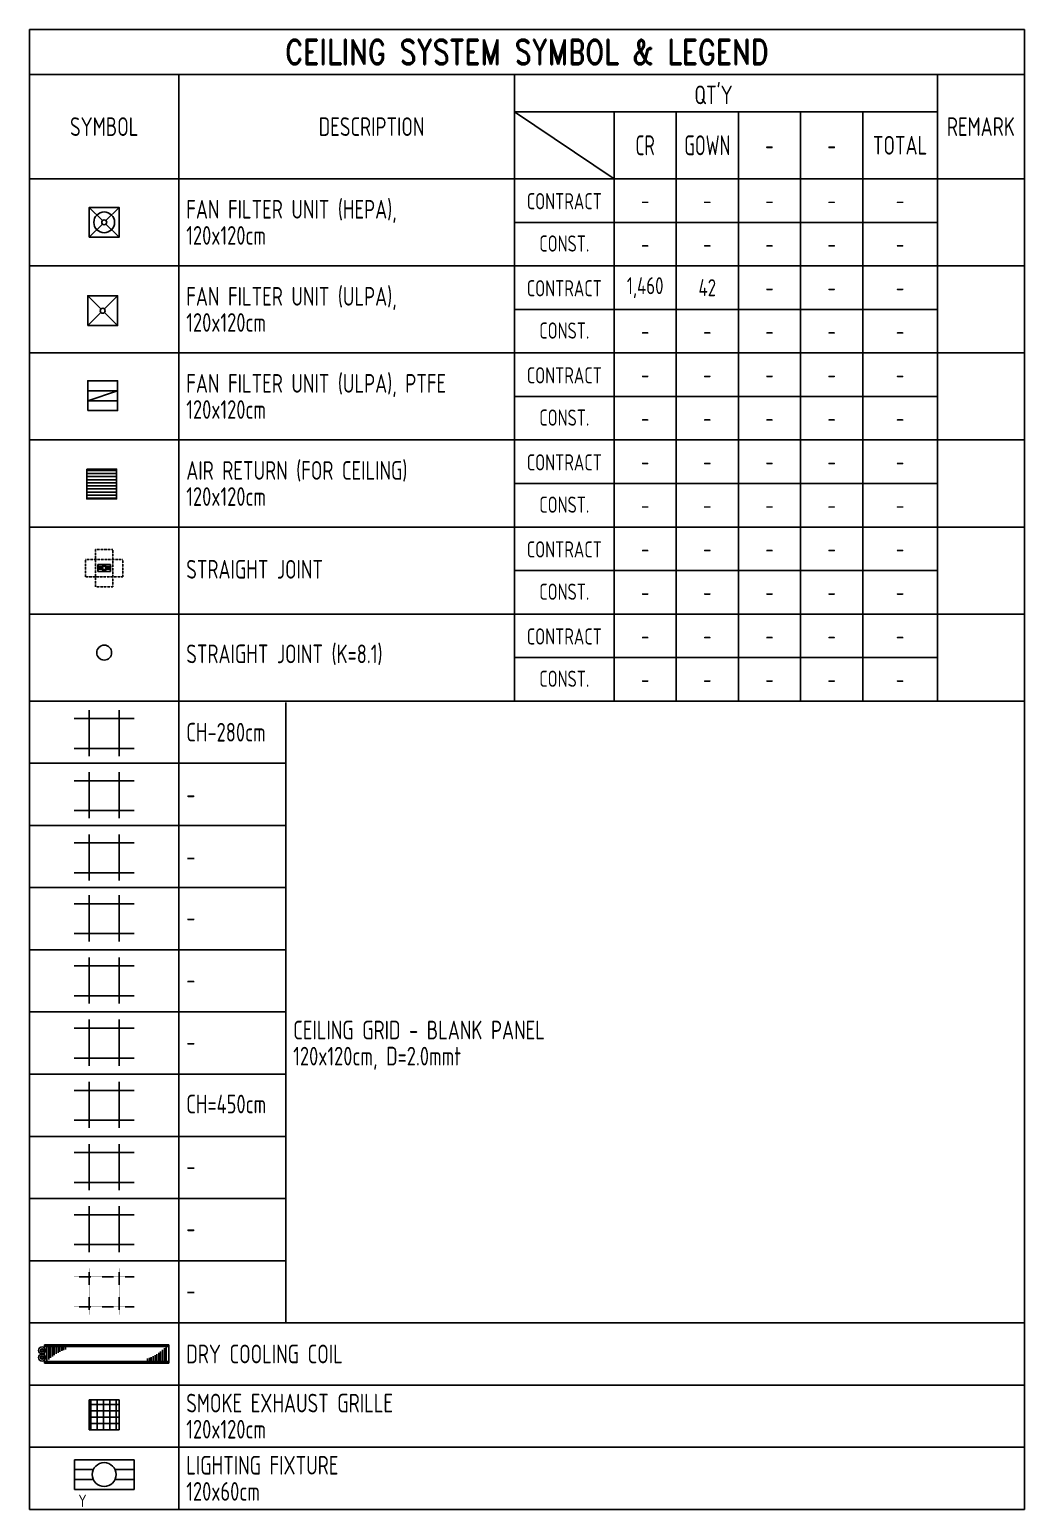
# Model space of a CAD drawing. Extents: x -32000 to 290600, y -111057 to 131250.
# Drawn here: x -12661 to 27339, y -111057 to -51557 of the extents above; entities that cross this region are included whole.
import ezdxf
from ezdxf.enums import TextEntityAlignment as Align

# ---------------------------------------------------------------- set-up
doc = ezdxf.new("R2010")
doc.units = 0
doc.header["$LTSCALE"] = 5
doc.linetypes.add('DOT2', pattern=[0.125, 0, -0.125])
doc.linetypes.add('HIDDEN2', pattern=[0.1875, 0.125, -0.0625])
for name, color, linetype in [('A-C-2800', 191, 'Continuous'), ('A-C-3000', 121, 'Continuous'), ('A-C-3200', 161, 'Continuous'), ('A-C-3400', 195, 'Continuous'), ('A-C-3600', 122, 'Continuous'), ('A-C-4100', 133, 'Continuous'), ('A-C-46500', 139, 'Continuous'), ('A-C-4700', 134, 'Continuous'), ('A-C-5400', 64, 'Continuous'), ('A-C-6000', 7, 'DOT2'), ('A-C-R', 124, 'Continuous'), ('A-FFU-EC', 140, 'Continuous'), ('A-FFU-H', 160, 'Continuous'), ('A-FFU-PTFE', 30, 'Continuous'), ('A-M-EQ', 251, 'Continuous'), ('C-DCC', 22, 'Continuous'), ('E-LITE-EQ-Y', 251, 'Continuous'), ('E-LITE-TXT', 3, 'Continuous'), ('F-SK-EQ', 10, 'Continuous'), ('F-SK-EQ-8.1', 106, 'Continuous'), ('NOTEFORM', 5, 'Continuous'), ('NOTEFORM-1', 2, 'Continuous'), ('NOTETEXT', 4, 'Continuous'), ('NOTETEXT-Const.', 4, 'Continuous'), ('NOTETEXT-RFP', 1, 'Continuous')]:
    doc.layers.add(name, color=color, linetype=linetype)
doc.styles.add('AA-TXT', font='isocp.shx', dxfattribs={"width": 0.8, "bigfont": 'chineset.shx'})
doc.styles.add('ROMAND', font='romand.shx', dxfattribs={"height": 5, "bigfont": 'chineset.shx'})

# ---------------------------------------------------------------- blocks, each defined once
blk = doc.blocks.new('FFU-1212')
for p, q in [((0, 120), (52.9, 67.1)), ((67.1, 67.1), (120, 120)), ((0, 0), (52.9, 52.9)), ((67.1, 52.9), (120, 0))]:
    blk.add_line(p, q)
blk.add_lwpolyline([(0, 0), (120, 0), (120, 120), (0, 120)], close=True)
blk.add_circle((60, 60), 10)
blk = doc.blocks.new('FFU-1212-PTFE')
for p, q in [((0, 80), (120, 80)), ((120, 80), (0, 40)), ((0, 40), (120, 40))]:
    blk.add_line(p, q)
blk.add_lwpolyline([(0, 0), (120, 0), (120, 120), (0, 120)], close=True)
blk = doc.blocks.new('FFU-1212-H')
for p, q in [((0, 120), (52.9, 67.1)), ((67.1, 67.1), (120, 120)), ((0, 0), (52.9, 52.9)), ((67.1, 52.9), (120, 0))]:
    blk.add_line(p, q)
blk.add_lwpolyline([(0, 0), (120, 0), (120, 120), (0, 120)], close=True)
for radius in [41.7, 10]:
    blk.add_circle((60, 60), radius)
blk = doc.blocks.new('DCC-2400-305-H')
for p, q in [((0, 18.2), (250, 18.2)), ((0, -18.2), (0, 18.2)), ((250, 15.2), (0, 15.2)), ((5, -15.3), (5, 15.2)), ((245, -15.3), (245, 15.2)), ((250, 18.2), (250, -18.2)), ((250, 8), (251.4, 8)), ((250, 6.5), (251.4, 6.5)), ((252.2, 0.7), (252.2, -0.7)), ((257, -0.7), (257, 0.7)), ((0, -15.3), (250, -15.3)), ((0, -18.2), (250, -18.2)), ((250, -6.5), (251.4, -6.5)), ((250, -6.5), (251.4, -6.5)), ((250, -8), (251.4, -8)), ((250, -8), (251.4, -8))]:
    blk.add_line(p, q)
at = {"linetype": 'Continuous'}
for p, q in [((8.7, 11.4), (8.7, -15.3)), ((12.5, 8.1), (12.5, -15.3)), ((16.2, 5.1), (16.2, -15.3)), ((20, 2.4), (20, -15.3)), ((207.5, 9.3), (207.5, 15.2)), ((211.3, 7.8), (211.3, 15.2)), ((215, 6.2), (215, 15.2)), ((218.8, 4.4), (218.8, 15.2)), ((222.5, 2.4), (222.5, 15.2)), ((226.3, 0.1), (226.3, 15.2)), ((230, -2.4), (230, 15.2)), ((233.7, -5.1), (233.7, 15.2)), ((237.5, -8.1), (237.5, 15.2)), ((241.2, -11.4), (241.2, 15.2)), ((23.7, -0.1), (23.7, -15.3)), ((27.5, -2.4), (27.5, -15.3)), ((31.2, -4.4), (31.2, -15.3)), ((35, -6.2), (35, -15.3)), ((38.7, -7.8), (38.7, -15.3)), ((42.5, -9.3), (42.5, -15.3))]:
    blk.add_line(p, q, dxfattribs=at)
for centre, radius in [((254.6, 7.2), 7), ((254.6, 7.2), 3.25), ((254.6, -7.2), 7), ((254.6, -7.2), 3.25)]:
    blk.add_circle(centre, radius)
for centre, radius, start, end in [((254.6, 7.2), 2.41, 0, 180), ((254.6, 7.2), 2.42, 180, 0), ((254.6, -7.2), 2.41, 0, 180), ((254.6, -7.2), 2.42, 180, 0)]:
    blk.add_arc(centre, radius, start, end)
blk = doc.blocks.new('LT-36-3-Y')
for p, q in [((-30, 60), (-30, -60)), ((30, 60), (-30, 60)), ((-10, 60), (-10, 21.8)), ((10, 60), (10, 21.8)), ((30, -60), (30, 60)), ((-10, -60), (-10, -21.8)), ((10, -60), (10, -21.8)), ((-30, -60), (30, -60))]:
    blk.add_line(p, q)
blk.add_circle((0, 0), 24)
at = {"layer": 'E-LITE-TXT', "style": 'AA-TXT', "width": 0.8}
blk.add_text('Y', height=25, rotation=90, dxfattribs=at).set_placement((65.2, -51.7))
blk = doc.blocks.new('Ceil-J')
for p, q in [((0, 50), (-28, 50)), ((-28, 50), (-28, -50)), ((-27, 50), (-27, -50)), ((-27, 10), (-18, 10)), ((-27, 8), (-21, 8)), ((-21, 2), (-27, 2)), ((-20, 8), (-20, 10)), ((-19, 4), (-19, 6)), ((-11, 53), (-12, 53)), ((-12, 45), (-12, 52)), ((-10, 44), (-11, 44)), ((-10, 44), (-10, 52)), ((0, 46), (-10, 46)), ((-10, 44), (-10, 18)), ((-8, 40), (-10, 40)), ((-8, 20), (-10, 20)), ((-9, 48), (-9, 50)), ((0, 48), (-9, 48)), ((-8, 46), (-8, 21)), ((-4, 19), (-6, 19)), ((-4, 46), (-4, 50)), ((-2, 21), (-2, 46)), ((0, 40), (-2, 40)), ((0, 50), (28, 50)), ((0, 48), (9, 48)), ((0, 46), (10, 46)), ((0, 40), (2, 40)), ((2, 21), (2, 46)), ((4, 46), (4, 50)), ((4, 19), (6, 19)), ((8, 46), (8, 21)), ((8, 40), (10, 40)), ((8, 20), (10, 20)), ((9, 48), (9, 50)), ((10, 44), (10, 52)), ((10, 44), (10, 18)), ((10, 44), (11, 44)), ((11, 53), (12, 53)), ((12, 45), (12, 52)), ((27, 10), (18, 10)), ((19, 4), (19, 6)), ((20, 8), (20, 10)), ((27, 8), (21, 8)), ((21, 2), (27, 2)), ((27, 50), (27, -50)), ((28, 50), (28, -50)), ((0, -50), (-28, -50)), ((-21, -2), (-27, -2)), ((-27, -8), (-21, -8)), ((-27, -10), (-18, -10)), ((-20, -8), (-20, -10)), ((-19, -4), (-19, -6)), ((-12, -45), (-12, -52)), ((-11, -53), (-12, -53)), ((-10, -44), (-11, -44)), ((-10, -44), (-10, -18)), ((-8, -20), (-10, -20)), ((-8, -40), (-10, -40)), ((-10, -44), (-10, -52)), ((0, -46), (-10, -46)), ((0, -48), (-9, -48)), ((-9, -48), (-9, -50)), ((-8, -46), (-8, -21)), ((-4, -19), (-6, -19)), ((-4, -46), (-4, -50)), ((-2, -21), (-2, -46)), ((0, -40), (-2, -40)), ((0, -40), (2, -40)), ((0, -46), (10, -46)), ((0, -48), (9, -48)), ((0, -50), (28, -50)), ((2, -21), (2, -46)), ((4, -19), (6, -19)), ((4, -46), (4, -50)), ((8, -20), (10, -20)), ((8, -46), (8, -21)), ((8, -40), (10, -40)), ((9, -48), (9, -50)), ((10, -44), (10, -18)), ((10, -44), (10, -52)), ((10, -44), (11, -44)), ((11, -53), (12, -53)), ((12, -45), (12, -52)), ((14, -2), (14, -2)), ((27, -10), (18, -10)), ((19, -4), (19, -6)), ((20, -8), (20, -10)), ((21, -2), (27, -2)), ((27, -8), (21, -8))]:
    blk.add_line(p, q)
blk.add_circle((0, 0), 14)
for centre, radius, start, end in [((-21, 6), 2.5, 0, 90), ((-21, 4), 2.5, 270, 0), ((-18, 13), 2.5, 270, 324.7056), ((0, 0), 20, 125.2944, 144.7056), ((-12, 52), 0.5, 90, 180), ((-11, 45), 1, 180, 270), ((-13, 18), 2.5, 305.2944, 0), ((-11, 52), 0.5, 0, 90), ((-6, 21), 2.5, 180, 270), ((-4, 21), 2.5, 270, 0), ((4, 21), 2.5, 180, 270), ((6, 21), 2.5, 270, 0), ((11, 52), 0.5, 90, 180), ((13, 18), 2.5, 180, 234.7056), ((11, 45), 1, 270, 0), ((12, 52), 0.5, 0, 90), ((0, 0), 20, 35.2944, 54.7056), ((18, 13), 2.5, 215.2944, 270), ((21, 6), 2.5, 90, 180), ((21, 4), 2.5, 180, 270), ((-21, -4), 2.5, 0, 90), ((-21, -6), 2.5, 270, 0), ((-18, -13), 2.5, 35.2944, 90), ((0, 0), 20, 215.2944, 234.7056), ((-13, -18), 2.5, 0, 54.7056), ((-11, -45), 1, 90, 180), ((-12, -52), 0.5, 180, 270), ((-11, -52), 0.5, 270, 0), ((-6, -21), 2.5, 90, 180), ((-4, -21), 2.5, 0, 90), ((4, -21), 2.5, 90, 180), ((6, -21), 2.5, 0, 90), ((13, -18), 2.5, 125.2944, 180), ((11, -52), 0.5, 180, 270), ((11, -45), 1, 0, 90), ((0, 0), 20, 305.2944, 324.7056), ((12, -52), 0.5, 270, 0), ((18, -13), 2.5, 90, 144.7056), ((21, -4), 2.5, 90, 180), ((21, -6), 2.5, 180, 270)]:
    blk.add_arc(centre, radius, start, end)
blk = doc.blocks.new('Ceil-J一')
at = {"linetype": 'HIDDEN2', "ltscale": 0.15}
for points in [[(7, -15), (7, 15), (-7, 15), (-7, -15)], [(-7, 15), (-7, -15), (7, -15), (7, 15)], [(-15, -7), (15, -7), (15, 7), (-15, 7)], [(15, 7), (-15, 7), (-15, -7), (15, -7)]]:
    blk.add_lwpolyline(points, close=True, dxfattribs=at)
at = {"xscale": 0.1, "yscale": 0.1, "zscale": 0.1, "rotation": 270}
blk.add_blockref('Ceil-J', (0, 0), dxfattribs=at)

msp = doc.modelspace()

# ---------------------------------------------------------------- hatches: boundary and pattern name
at = {"layer": 'A-C-R'}
h = msp.add_hatch(dxfattribs=at)
h.set_pattern_fill('ANSI31', color=256, scale=1000, angle=315, style=0)
h.set_pattern_definition([(0, (-82364.63, -239028.25), (4e-14, 125), [])])
h.paths.add_polyline_path([(-10365, -69228), (-9165, -69228), (-9165, -70428), (-10365, -70428)])
at = {"layer": 'A-M-EQ'}
h = msp.add_hatch(dxfattribs=at)
h.set_pattern_fill('NET', color=256, scale=80, style=0)
h.set_pattern_definition([(0, (-722669.67, 104742.02), (0, 254), []), (90, (-722669.67, 104742.02), (-254, 2e-14), [])])
h.paths.add_polyline_path([(-10261, -106657), (-9061, -106657), (-9061, -107857), (-10261, -107857)])

# ---------------------------------------------------------------- linework, layer by layer
at = {"layer": 'A-C-2800', "ltscale": 0.01}
for p, q in [((-10261, -78915), (-10261, -80768)), ((-9061, -78915), (-9061, -80768)), ((-10868, -79257), (-8453, -79257)), ((-10868, -80457), (-8453, -80457))]:
    msp.add_line(p, q, dxfattribs=at)
at = {"layer": 'A-C-3000', "ltscale": 0.01}
for p, q in [((-10261, -81415), (-10261, -83268)), ((-9061, -81415), (-9061, -83268)), ((-10868, -81757), (-8453, -81757)), ((-10868, -82957), (-8453, -82957))]:
    msp.add_line(p, q, dxfattribs=at)
at = {"layer": 'A-C-3200', "ltscale": 0.01}
for p, q in [((-10868, -84257), (-8453, -84257)), ((-10261, -83915), (-10261, -85768)), ((-9061, -83915), (-9061, -85768)), ((-10868, -85457), (-8453, -85457))]:
    msp.add_line(p, q, dxfattribs=at)
at = {"layer": 'A-C-3400', "ltscale": 0.01}
for p, q in [((-10868, -86707), (-8453, -86707)), ((-10261, -86365), (-10261, -88218)), ((-9061, -86365), (-9061, -88218)), ((-10868, -87907), (-8453, -87907))]:
    msp.add_line(p, q, dxfattribs=at)
at = {"layer": 'A-C-3600', "ltscale": 0.01}
for p, q in [((-10868, -89207), (-8453, -89207)), ((-10261, -88865), (-10261, -90718)), ((-9061, -88865), (-9061, -90718)), ((-10868, -90407), (-8453, -90407))]:
    msp.add_line(p, q, dxfattribs=at)
at = {"layer": 'A-C-4100', "ltscale": 0.01}
for p, q in [((-10261, -91365), (-10261, -93218)), ((-9061, -91365), (-9061, -93218)), ((-10868, -91707), (-8453, -91707)), ((-10868, -92907), (-8453, -92907))]:
    msp.add_line(p, q, dxfattribs=at)
at = {"layer": 'A-C-46500', "ltscale": 0.01}
for p, q in [((-10261, -93865), (-10261, -95718)), ((-9061, -93865), (-9061, -95718)), ((-10868, -94207), (-8453, -94207)), ((-10868, -95407), (-8453, -95407))]:
    msp.add_line(p, q, dxfattribs=at)
at = {"layer": 'A-C-4700', "ltscale": 0.01}
for p, q in [((-10261, -96365), (-10261, -98218)), ((-9061, -96365), (-9061, -98218)), ((-10868, -96707), (-8453, -96707)), ((-10868, -97907), (-8453, -97907))]:
    msp.add_line(p, q, dxfattribs=at)
at = {"layer": 'A-C-5400', "ltscale": 0.01}
for p, q in [((-10868, -99207), (-8453, -99207)), ((-10261, -98865), (-10261, -100718)), ((-9061, -98865), (-9061, -100718)), ((-10868, -100407), (-8453, -100407))]:
    msp.add_line(p, q, dxfattribs=at)
at = {"layer": 'A-C-6000', "ltscale": 0.01}
for p, q in [((-10868, -101707), (-8453, -101707)), ((-10261, -101365), (-10261, -103218)), ((-9061, -101365), (-9061, -103218)), ((-10868, -102907), (-8453, -102907))]:
    msp.add_line(p, q, dxfattribs=at)
at = {"layer": 'A-C-R'}
msp.add_lwpolyline([(-10365, -69228), (-9165, -69228), (-9165, -70428), (-10365, -70428)], close=True, dxfattribs=at)
at = {"layer": 'A-M-EQ'}
msp.add_lwpolyline([(-10261, -106657), (-9061, -106657), (-9061, -107857), (-10261, -107857)], close=True, dxfattribs=at)
at = {"layer": 'F-SK-EQ-8.1'}
msp.add_circle((-9661, -76607), 300, dxfattribs=at)
at = {"layer": 'NOTEFORM'}
for p, q in [((-12661, -51557), (27339, -51557)), ((-12661, -51557), (-12661, -111057)), ((27339, -51557), (27339, -111057)), ((-12661, -53357), (27339, -53357)), ((-6661, -53357), (-6661, -111057)), ((6839, -53357), (6839, -78557)), ((23839, -53357), (23839, -78557)), ((6839, -54857), (23839, -54857)), ((10839, -54857), (10839, -78557)), ((13339, -54857), (13339, -78557)), ((15839, -54857), (15839, -78557)), ((18339, -54857), (18339, -78557)), ((20839, -54857), (20839, -78557)), ((-12661, -57557), (27339, -57557)), ((-12661, -111057), (27339, -111057))]:
    msp.add_line(p, q, dxfattribs=at)
at = {"layer": 'NOTEFORM', "color": 4}
msp.add_line((-2361, -78607), (-2361, -103557), dxfattribs=at)
at = {"layer": 'NOTEFORM-1'}
for p, q in [((6839, -54857), (10839, -57557)), ((6839, -59307), (23839, -59307)), ((6839, -62807), (23839, -62807)), ((6839, -66307), (23839, -66307)), ((6839, -69807), (23839, -69807)), ((6839, -73307), (23839, -73307)), ((6839, -76807), (23839, -76807))]:
    msp.add_line(p, q, dxfattribs=at)
at = {"layer": 'NOTEFORM-1', "color": 4}
for p, q in [((-12661, -61057), (27339, -61057)), ((-12661, -64557), (27339, -64557)), ((-12661, -68057), (27339, -68057)), ((-12661, -71557), (27339, -71557)), ((-12661, -75057), (27339, -75057)), ((-12661, -78557), (27339, -78557)), ((-12661, -81057), (-2361, -81057)), ((-12661, -83557), (-2361, -83557)), ((-12661, -86057), (-2361, -86057)), ((-12661, -88557), (-2361, -88557)), ((-12661, -91057), (-2361, -91057)), ((-12661, -93557), (-2361, -93557)), ((-12661, -96057), (-2361, -96057)), ((-12661, -98557), (-2361, -98557)), ((-12661, -101057), (-2361, -101057)), ((-12661, -103557), (27339, -103557)), ((-12661, -106057), (27339, -106057)), ((-12661, -108557), (27339, -108557))]:
    msp.add_line(p, q, dxfattribs=at)

# ---------------------------------------------------------------- block references
at = {"layer": 'A-FFU-EC', "xscale": 10, "yscale": 10, "zscale": 10}
msp.add_blockref('FFU-1212', (-10321, -63461), dxfattribs=at)
at = {"layer": 'A-FFU-H', "xscale": 10, "yscale": 10, "zscale": 10}
msp.add_blockref('FFU-1212-H', (-10261, -59907), dxfattribs=at)
at = {"layer": 'A-FFU-PTFE', "xscale": 10, "yscale": 10, "zscale": 10}
msp.add_blockref('FFU-1212-PTFE', (-10321, -66877), dxfattribs=at)
at = {"layer": 'C-DCC', "xscale": -20, "yscale": 20, "zscale": 20}
msp.add_blockref('DCC-2400-305-H', (-7068, -104807), dxfattribs=at)
at = {"layer": 'E-LITE-EQ-Y', "xscale": 20, "yscale": 20, "zscale": 20, "rotation": 270}
msp.add_blockref('LT-36-3-Y', (-9661, -109657), dxfattribs=at)
at = {"layer": 'F-SK-EQ', "xscale": 50, "yscale": 50, "zscale": 50}
msp.add_blockref('Ceil-J一', (-9661, -73207), dxfattribs=at)

# ---------------------------------------------------------------- texts
at = {"layer": 'NOTETEXT'}
for s, height, style, width, p in [('CEILING SYSTEM SYMBOL & LEGEND', 1000, 'ROMAND', 0.8, (7339, -52457)), ("QT'Y", 750, 'AA-TXT', 0.8, (14839, -54107)), ('SYMBOL', 750, 'AA-TXT', 0.8, (-9661, -55457)), ('DESCRIPTION', 750, 'AA-TXT', 0.8, (1089, -55457)), ('REMARK', 750, 'AA-TXT', 0.8, (25589, -55457)), ('CR', 800, 'AA-TXT', 0.7, (12089, -56207)), ('GOWN', 800, 'AA-TXT', 0.7, (14589, -56207)), ('TOTAL', 750, 'AA-TXT', 0.8, (22339, -56207)), ('-', 800, 'AA-TXT', 0.7, (17089, -56207)), ('-', 800, 'AA-TXT', 0.7, (19589, -56207)), ('CONTRACT', 650, 'AA-TXT', 0.8, (8839, -58457)), ('CONST.', 650, 'AA-TXT', 0.8, (8839, -60157)), ('CONTRACT', 650, 'AA-TXT', 0.8, (8839, -61957)), ('CONST.', 650, 'AA-TXT', 0.8, (8839, -63657)), ('CONTRACT', 650, 'AA-TXT', 0.8, (8839, -65457)), ('CONST.', 650, 'AA-TXT', 0.8, (8839, -67157)), ('CONTRACT', 650, 'AA-TXT', 0.8, (8839, -68957)), ('CONST.', 650, 'AA-TXT', 0.8, (8839, -70657)), ('CONTRACT', 650, 'AA-TXT', 0.8, (8839, -72457)), ('CONST.', 650, 'AA-TXT', 0.8, (8839, -74157)), ('CONTRACT', 650, 'AA-TXT', 0.8, (8839, -75957)), ('CONST.', 650, 'AA-TXT', 0.8, (8839, -77657))]:
    msp.add_text(s, height=height, dxfattribs=dict(at, style=style, width=width)).set_placement(p, align=Align.MIDDLE)
at = {"layer": 'NOTETEXT', "style": 'AA-TXT', "width": 0.8}
for s, p in [('FAN FILTER UNIT (HEPA),', (-6361, -58782)), ('120x120cm', (-6361, -59832)), ('FAN FILTER UNIT (ULPA),', (-6361, -62282)), ('120x120cm', (-6361, -63332)), ('FAN FILTER UNIT (ULPA), PTFE', (-6361, -65782)), ('120x120cm', (-6361, -66832)), ('AIR RETURN (FOR CEILING)', (-6361, -69282)), ('120x120cm', (-6361, -70332)), ('STRAIGHT JOINT', (-6361, -73257)), ('STRAIGHT JOINT (K=8.1)', (-6361, -76657)), ('CH-280cm', (-6361, -79807)), ('-', (-6361, -82307)), ('-', (-6361, -84807)), ('-', (-6361, -87257)), ('-', (-6361, -89757)), ('CEILING GRID - BLANK PANEL', (-2061, -91782)), ('-', (-6361, -92257)), ('120x120cm, D=2.0mmt', (-2061, -92832)), ('CH=450cm', (-6361, -94757)), ('-', (-6361, -97257)), ('-', (-6361, -99757)), ('-', (-6361, -102257)), ('DRY COOLING COIL', (-6361, -104807)), ('SMOKE EXHAUST GRILLE', (-6361, -106782)), ('120x120cm', (-6361, -107832)), ('LIGHTING FIXTURE', (-6361, -109282)), ('120x60cm', (-6361, -110332))]:
    msp.add_text(s, height=750, dxfattribs=at).set_placement(p, align=Align.MIDDLE_LEFT)
at = {"layer": 'NOTETEXT-Const.', "style": 'AA-TXT', "width": 0.8}
for p in [(12089, -60182), (14589, -60182), (17089, -60182), (19589, -60182), (22339, -60182), (12089, -63682), (14589, -63682), (17089, -63682), (19589, -63682), (22339, -63682), (12089, -67182), (14589, -67182), (17089, -67182), (19589, -67182), (22339, -67182), (12089, -70682), (14589, -70682), (17089, -70682), (19589, -70682), (22339, -70682), (12089, -74182), (14589, -74182), (17089, -74182), (19589, -74182), (22339, -74182), (12089, -77682), (14589, -77682), (17089, -77682), (19589, -77682), (22339, -77682)]:
    msp.add_text('-', height=684, dxfattribs=at).set_placement(p, align=Align.MIDDLE)
at = {"layer": 'NOTETEXT-RFP', "style": 'AA-TXT', "width": 0.8}
for s, height, p in [('-', 684, (12089, -58432)), ('-', 684, (14589, -58432)), ('-', 684, (17089, -58432)), ('-', 684, (19589, -58432)), ('-', 684, (22339, -58432)), ('1,460', 684.4, (12089, -61932)), ('42', 684.4, (14589, -61932)), ('-', 684, (17089, -61932)), ('-', 684, (19589, -61932)), ('-', 684, (22339, -61932)), ('-', 684, (12089, -65432)), ('-', 684, (14589, -65432)), ('-', 684, (17089, -65432)), ('-', 684, (19589, -65432)), ('-', 684, (22339, -65432)), ('-', 684, (12089, -68932)), ('-', 684, (14589, -68932)), ('-', 684, (17089, -68932)), ('-', 684, (19589, -68932)), ('-', 684, (22339, -68932)), ('-', 684, (12089, -72432)), ('-', 684, (14589, -72432)), ('-', 684, (17089, -72432)), ('-', 684, (19589, -72432)), ('-', 684, (22339, -72432)), ('-', 684, (12089, -75932)), ('-', 684, (14589, -75932)), ('-', 684, (17089, -75932)), ('-', 684, (19589, -75932)), ('-', 684, (22339, -75932))]:
    msp.add_text(s, height=height, dxfattribs=at).set_placement(p, align=Align.MIDDLE)

doc.saveas('drawing.dxf')
